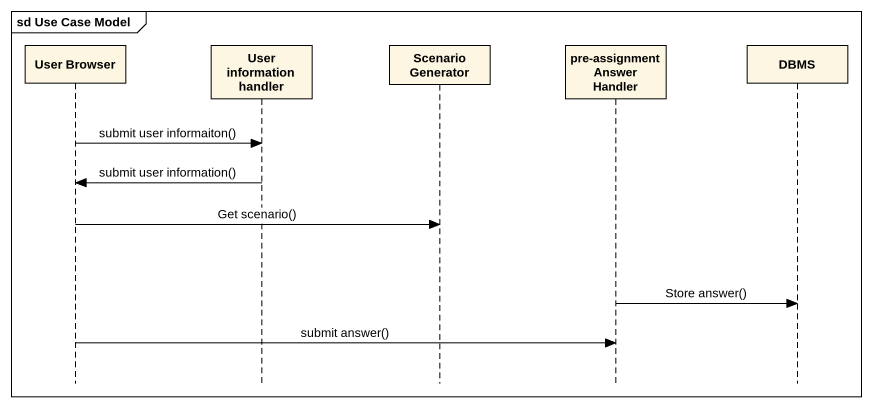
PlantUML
@startuml
mainframe sd Use Case Model
hide footbox
participant "User Browser" as User_Browser
participant "User information handler" as User_information_handler
participant "Scenario Generator" as Scenario_Generator
participant "pre-assignment Answer Handler" as pre_assignment_Answer
participant DBMS

User_Browser -> User_information_handler : submit user informaiton()
User_information_handler -> User_Browser : submit user information()
User_Browser -> Scenario_Generator : Get scenario()
pre_assignment_Answer -> DBMS : Store answer()
User_Browser -> pre_assignment_Answer : submit answer()
@enduml
